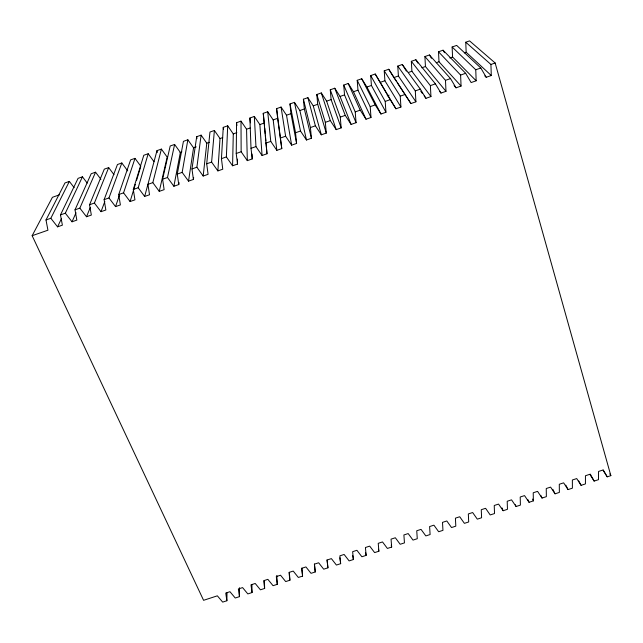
<?xml version="1.0" encoding="UTF-8"?>
<svg xmlns="http://www.w3.org/2000/svg" width="643" height="643" viewBox="0 0 643 643"><rect width="100%" height="100%" fill="white"/><g stroke="black" fill="none" stroke-linecap="round" stroke-linejoin="round"><path stroke-width="0.96" d="M59.55 194.797L52.421 197.297L32.15 235.708L203.582 600.313L217.358 595.82L222.687 602.113L226.875 600.747L225.757 593.079L229.961 591.705L235.25 598.022L239.445 596.656L239.445 587.726M152.825 182.628L147.946 184.332L149.522 194.757L144.659 196.453L156.988 150.631L161.393 149.088L152.825 182.628L159.255 191.365L164.126 189.661L162.599 179.212L170.202 145.993L174.615 144.442L167.485 177.5L173.875 186.261L178.754 184.557L177.275 174.084L183.44 141.347L187.852 139.796L182.17 172.372L188.52 181.149L193.406 179.445L191.976 168.94L196.694 136.694L201.114 135.143L196.887 167.228L203.18 176.037L208.075 174.325L206.7 163.796L209.964 132.032L214.392 130.481L211.611 162.084L217.873 170.909L222.767 169.205L221.449 158.644L223.258 127.362L227.694 125.811L226.368 156.924L232.581 165.781L237.492 164.069L237.524 159.11M237.492 164.069L236.222 153.484L236.568 122.692L241.004 121.133L246.566 129.227L247.314 160.637L252.233 158.925L252.04 154.039M226.875 600.747L227.003 592.774M232.581 165.781L233.28 133.889L227.694 125.811M217.873 170.909L220.019 138.534L214.392 130.481M203.18 176.037L206.781 143.18L201.114 135.143M193.406 179.445L193.672 177.492M188.52 181.149L193.559 147.81L187.852 139.796M178.754 184.557L179.1 182.636M173.875 186.261L180.353 152.439L174.615 144.442M159.255 191.365L167.164 157.069L161.393 149.088M144.659 196.453L138.189 187.74L148.187 153.725L143.791 155.268L133.31 189.444L134.942 199.844L130.087 201.54L123.569 192.852L134.998 158.355L140.849 166.296M130.087 201.54L135.319 184.388M136.485 180.579L140.56 167.244M127.716 170.893L121.832 162.976L108.972 197.956L115.539 206.612L119.381 195.335M115.539 206.612L120.386 204.924L118.698 194.556L130.609 159.898L134.998 158.355M114.012 174.703L108.683 167.598L94.4 203.043L101.007 211.684L104.841 201.476M101.007 211.684L105.854 209.996L104.118 199.651L117.452 164.52L121.832 162.976M100.911 179.293L95.558 172.203L79.853 208.131L86.508 216.747L90.253 207.576M86.508 216.747L91.338 215.059L89.554 204.739L104.311 169.133L108.683 167.598M87.239 183.094L82.449 176.809L65.329 213.203L72.024 221.795L76.027 212.745M72.024 221.795L76.847 220.115L75.014 209.819L91.185 173.739L95.558 172.203M74.17 187.676L69.356 181.406L50.829 218.274L57.565 226.842L61.382 218.789M57.565 226.842L62.379 225.163L60.49 214.899L78.076 178.344L82.449 176.809M32.15 235.708L47.936 230.202L45.999 219.962L64.991 182.933L69.356 181.406M180.04 152.544L181.873 151.828M387.207 95.879L389.071 95.156M252.233 158.925L251.011 148.308L249.894 118.015L254.339 116.447L259.86 124.565L262.071 155.493L266.99 153.773L266.041 142.859M266.99 153.773L263.244 113.329L267.697 111.761L273.179 119.895L276.852 150.333L281.779 148.613L276.611 108.635L281.071 107.068L286.521 115.226L291.649 145.165L296.592 143.445L295.539 132.747L289.993 103.933L294.462 102.366L299.871 110.54L306.478 139.997L311.429 138.269L310.424 127.547L303.4 99.223L307.876 97.656L313.245 105.854L321.331 134.813L326.282 133.085L325.334 122.339L316.822 94.513L321.307 92.938L326.644 101.152L336.201 129.629L341.168 127.893L340.268 117.114L330.269 89.795L334.754 88.22L340.051 96.45L351.102 124.429L356.069 122.692L355.225 111.89L343.732 85.061L348.225 83.486L353.481 91.748L366.02 119.22L370.995 117.484L370.207 106.65L357.211 80.327L361.712 78.751L366.936 87.03L380.961 114.012L385.953 112.268L385.213 101.409L370.714 75.593L375.223 74.009L395.927 108.788L400.927 107.043L400.243 96.153L384.233 70.843L388.75 69.259L410.925 103.555L415.925 101.811L415.298 90.896L397.776 66.084L402.293 64.501L420.321 89.136L425.939 98.315L430.947 96.571L430.376 85.623L411.335 61.326L415.86 59.743L435.407 83.863L440.977 93.066L445.993 91.322L445.478 80.351L424.91 56.56L429.444 54.968L450.518 78.583L456.04 87.818L461.063 86.058L460.605 75.062L438.51 51.786L443.051 50.194L465.653 73.294L471.126 82.553L476.158 80.793L475.756 69.765L452.125 47.003L456.675 45.412L480.811 67.997L486.237 77.281L491.276 75.52L490.93 64.461L465.765 42.213L469.559 40.887L495.15 62.99L610.85 475.643L607.217 476.825L602.909 470.033L598.545 471.456L598.496 479.67L594.14 481.085L589.808 474.309L585.443 475.732L585.435 483.922L581.087 485.336L576.715 478.577L572.358 480L572.399 488.174L568.05 489.588L563.646 482.845L559.289 484.259L559.37 492.417L555.038 493.824L550.593 487.105L546.245 488.519L546.365 496.653L542.033 498.06L537.556 491.356L533.216 492.771L533.377 500.881L529.052 502.296L524.535 495.6L520.203 497.015L520.404 505.109L516.088 506.515L511.539 499.844L507.206 501.259L507.456 509.328L503.139 510.735L498.558 504.08L494.234 505.486L494.515 513.548L490.207 514.947L485.594 508.308L481.269 509.714L481.599 517.752L477.299 519.158L472.645 512.535L468.329 513.942L468.699 521.955L464.407 523.354L459.713 516.747L455.413 518.154L455.815 526.159L451.523 527.549L446.805 520.959L442.505 522.365L442.955 530.346L438.663 531.745L433.912 525.17L429.612 526.569L430.103 534.534L425.827 535.924L421.028 529.374L416.744 530.772L417.275 538.713L412.999 540.104L408.176 533.569L403.892 534.96L404.455 542.885L400.187 544.275L395.332 537.757L391.057 539.147L391.659 547.056L387.399 548.447L382.505 541.936L378.237 543.335L378.88 551.22L374.628 552.61L369.701 546.116L365.433 547.506L366.124 555.383L361.872 556.766L356.913 550.287L352.653 551.678L353.377 559.531L349.133 560.913L344.134 554.459L339.882 555.841L340.653 563.678L336.41 565.06L331.386 558.622L327.134 560.005L327.938 567.817L323.71 569.2L318.647 562.778L314.403 564.16L315.247 571.957L311.019 573.331L305.923 566.925L301.688 568.308L302.572 576.088L298.352 577.462L293.224 571.072L288.988 572.447L289.913 580.211L285.693 581.585L280.533 575.212L276.305 576.586L277.27 584.326L273.058 585.701L267.866 579.343L263.646 580.717L264.643 588.441L260.439 589.816L255.215 583.466L250.995 584.841L252.04 592.549L247.836 593.923L242.58 587.589L238.368 588.964L239.445 596.656M193.559 147.81L196.203 146.885M206.781 143.18L209.425 142.248M220.019 138.534L222.671 137.602M233.28 133.889L236.825 132.643M246.566 129.227L250.111 127.989M259.86 124.565L264.297 123.014L263.244 113.329M273.179 119.895L277.623 118.344L276.611 108.635M286.521 115.226L290.966 113.666L289.993 103.933M299.871 110.54L304.332 108.98L303.4 99.223M313.245 105.854L317.706 104.287L316.822 94.513M326.644 101.152L331.113 99.593L330.269 89.795M340.051 96.45L344.527 94.883L343.732 85.061M353.481 91.748L357.966 90.173L357.211 80.327M366.936 87.03L371.421 85.455L370.714 75.593M380.407 82.304L384.9 80.729L384.233 70.843M388.75 69.259L393.894 77.578L398.395 76.003L397.776 66.084M408.305 72.522L411.906 71.26L430.947 96.571M421.832 67.78L425.441 66.518L445.993 91.322M436.284 62.717L439 61.768L461.063 86.058M449.851 57.958L452.568 57.01L476.158 80.793M464.35 52.879L466.159 52.244L491.276 75.52M45.999 219.962L50.829 218.274M60.49 214.899L65.329 213.203M75.014 209.819L79.853 208.131M89.554 204.739L94.4 203.043M104.118 199.651L108.972 197.956M118.698 194.556L123.569 192.852M133.31 189.444L138.189 187.74M162.599 179.212L167.485 177.5M177.275 174.084L182.17 172.372M191.976 168.94L196.887 167.228M206.7 163.796L211.611 162.084M221.449 158.644L226.368 156.924M236.222 153.484L241.149 151.756L241.004 121.133M251.011 148.308L255.954 146.588L254.339 116.447M265.832 143.132L270.775 141.404L276.852 150.333M280.669 137.948L285.621 136.212L291.649 145.165M295.539 132.747L300.498 131.019L306.478 139.997M310.424 127.547L315.391 125.811L321.331 134.813M325.334 122.339L330.309 120.595L336.201 129.629M340.268 117.114L345.251 115.378L351.102 124.429M355.225 111.89L360.217 110.146L366.02 119.22M370.207 106.65L375.207 104.905L380.961 114.012M385.213 101.409L390.221 99.657L395.927 108.788M400.243 96.153L405.259 94.4M415.298 90.896L420.321 89.136M430.376 85.623L435.407 83.863M445.478 80.351L450.518 78.583M460.605 75.062L465.653 73.294M475.756 69.765L480.811 67.997M490.93 64.461L495.15 62.99M484.79 75.898L486.237 77.281M454.079 85.591L456.04 87.818M439.724 91.507L440.977 93.066M148.187 153.725L153.998 161.682M420.723 91.153L422.459 93.54M424.195 95.928L425.939 98.315M241.149 151.756L247.314 160.637M255.954 146.588L262.071 155.493M398.395 76.003L415.925 101.811M393.894 77.578L396.088 80.93M397.189 82.601L410.925 103.555M402.293 64.501L406.384 71.172M384.9 80.729L400.927 107.043M415.86 59.743L417.886 63.086M429.444 54.968L431.461 58.32M443.051 50.194L444.546 52.71M609.837 473.923L610.85 475.643M375.223 74.009L390.221 99.657M603.222 469.929L607.217 476.825M590.29 474.14L594.14 481.085M371.421 85.455L385.953 112.268M578.732 480.9L581.087 485.336M361.712 78.751L375.207 104.905M565.792 485.127L568.05 489.588M552.867 489.339L555.038 493.824M357.966 90.173L370.995 117.484M540.787 495.351L542.033 498.06M348.225 83.486L360.217 110.146M532.573 499.072L533.377 500.881M527.855 499.571L529.052 502.296M515.324 504.691L516.088 506.515M344.527 94.883L356.069 122.692M502.038 507.938L503.139 510.735M334.754 88.22L345.251 115.378M331.113 99.593L341.168 127.893M321.307 92.938L330.309 120.595M317.706 104.287L326.282 133.085M307.876 97.656L315.391 125.811M304.332 108.98L311.429 138.269M391.241 545.103L391.659 547.056M294.462 102.366L300.498 131.019M378.494 549.251L378.88 551.22M290.966 113.666L296.592 143.445M365.594 552.409L366.124 555.383M352.758 555.616L353.377 559.531M281.071 107.068L285.621 136.212M156.988 150.631L157.27 152.536M339.825 557.778L340.653 563.678M277.623 118.344L281.779 148.613M196.694 136.694L196.943 138.607M223.258 127.362L223.491 129.291M326.982 559.908L327.938 567.817M236.568 122.692L236.905 125.586M249.894 118.015L250.448 122.845M267.697 111.761L270.775 141.404M314.427 564.007L315.247 571.957M264.297 123.014L264.562 125.988M264.731 127.973L265.254 133.929M265.43 135.914L265.864 140.873M301.889 568.099L302.572 576.088M289.374 572.31L289.913 580.211M411.335 61.326L411.906 71.26M424.91 56.56L425.441 66.518M276.82 575.397L277.27 584.326M438.51 51.786L439 61.768M452.125 47.003L452.568 57.01M465.765 42.213L466.159 52.244M264.377 580.46L264.643 588.441M251.903 584.527L252.04 592.549"/></g></svg>
